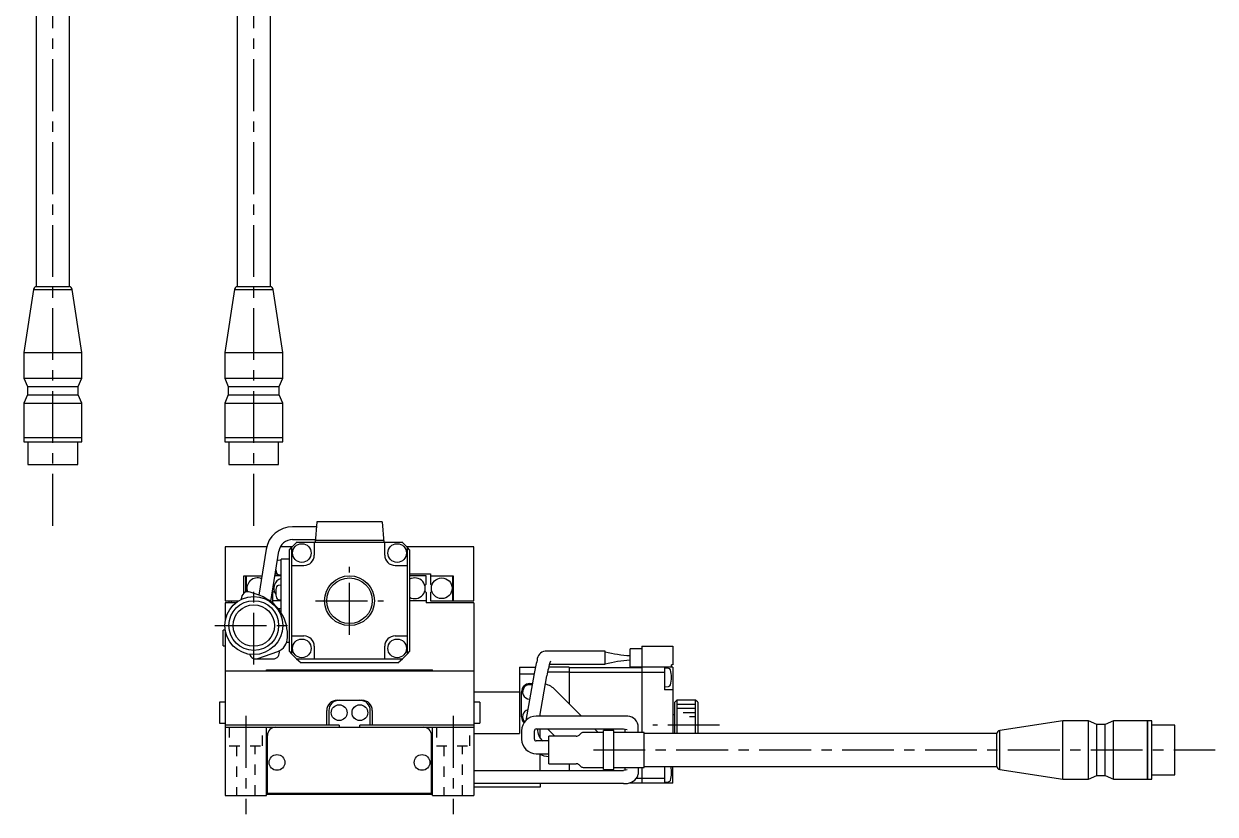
# Model space of a CAD drawing. Extents: x -249 to 412, y 17 to 418.
# Drawn here: x -211.2 to 76.2, y 21.8 to 212.4 of the extents above; entities that cross this region are included whole.
import ezdxf

# ---------------------------------------------------------------- set-up
doc = ezdxf.new("R2010")
doc.units = 0
doc.header["$LTSCALE"] = 10
doc.linetypes.add('CENTER', pattern=[2, 1.25, -0.25, 0.25, -0.25])
doc.linetypes.add('DOT', pattern=[0.5, 0.25, -0.25])
doc.layers.add('1', color=7, linetype='CONTINUOUS')

msp = doc.modelspace()

# ---------------------------------------------------------------- linework, layer by layer
at = {"layer": '1', "color": 4, "linetype": 'CENTER'}
for p, q in [((-204.207558, 91.379184), (-204.207558, 246.379184)), ((-155.730527, 91.379184), (-155.730527, 246.379184)), ((-132.630527, 65.109837), (-132.630527, 81.509837)), ((-155.730527, 57.909838), (-155.730527, 76.709835)), ((-140.830527, 73.309837), (-124.430527, 73.309837)), ((-165.130526, 67.309836), (-146.330529, 67.309836)), ((-157.630527, 45.539957), (-157.630527, 21.835101)), ((-107.630527, 45.539957), (-107.630527, 21.835101)), ((-43.341556, 43.309837), (-59.472079, 43.309837)), ((-73.787633, 37.309837), (76.212367, 37.309836))]:
    msp.add_line(p, q, dxfattribs=at)
at = {"layer": '1', "color": 7, "linetype": 'CONTINUOUS'}
for p, q in [((-208.207558, 234.136291), (-208.207558, 149.093948)), ((-200.207558, 149.093948), (-200.207558, 234.136291)), ((-159.730527, 234.136291), (-159.730527, 149.093948)), ((-151.730527, 149.093948), (-151.730527, 234.136291)), ((-208.891884, 148.370274), (-211.207557, 133.136291)), ((-208.891884, 148.370274), (-199.523232, 148.370274)), ((-208.207558, 149.093948), (-200.207558, 149.093948)), ((-197.207559, 133.136291), (-199.523232, 148.370274)), ((-160.414853, 148.370274), (-162.730526, 133.136291)), ((-160.414853, 148.370274), (-151.046202, 148.370274)), ((-159.730527, 149.093948), (-151.730527, 149.093948)), ((-148.730528, 133.136291), (-151.046202, 148.370274)), ((-211.207557, 133.136291), (-197.207559, 133.136291)), ((-211.207557, 133.136291), (-211.207557, 126.943292)), ((-197.207559, 126.943292), (-197.207559, 133.136291)), ((-162.730526, 133.136291), (-162.730526, 126.943292)), ((-162.730526, 133.136291), (-148.730528, 133.136291)), ((-148.730528, 126.943292), (-148.730528, 133.136291)), ((-211.207557, 126.943292), (-197.207559, 126.943292)), ((-211.207557, 126.943292), (-210.357558, 124.943292)), ((-198.057558, 124.943292), (-197.207559, 126.943292)), ((-162.730526, 126.943292), (-161.880527, 124.943292)), ((-162.730526, 126.943292), (-148.730528, 126.943292)), ((-149.580527, 124.943292), (-148.730528, 126.943292)), ((-210.357558, 124.943292), (-198.057558, 124.943292)), ((-210.357558, 124.943292), (-210.357558, 122.943292)), ((-198.057558, 122.943292), (-198.057558, 124.943292)), ((-161.880527, 124.943292), (-161.880527, 122.943292)), ((-161.880527, 124.943292), (-149.580527, 124.943292)), ((-149.580527, 122.943292), (-149.580527, 124.943292)), ((-210.357558, 122.943292), (-211.207557, 120.943292)), ((-211.207557, 120.943292), (-197.207559, 120.943292)), ((-211.207557, 120.943292), (-211.207557, 112.686292)), ((-210.357558, 122.943292), (-198.057558, 122.943292)), ((-197.207559, 120.943292), (-198.057558, 122.943292)), ((-197.207559, 112.686292), (-197.207559, 120.943292)), ((-161.880527, 122.943292), (-162.730526, 120.943292)), ((-162.730526, 120.943292), (-162.730526, 112.686292)), ((-162.730526, 120.943292), (-148.730528, 120.943292)), ((-161.880527, 122.943292), (-149.580527, 122.943292)), ((-148.730528, 120.943292), (-149.580527, 122.943292)), ((-148.730528, 112.686292), (-148.730528, 120.943292)), ((-211.207557, 112.686292), (-197.207559, 112.686292)), ((-211.207557, 112.686292), (-211.157557, 112.636292)), ((-211.207557, 112.636292), (-197.207559, 112.636292)), ((-211.207557, 112.636292), (-211.207557, 111.63629)), ((-197.257559, 112.636292), (-197.207559, 112.686292)), ((-197.207559, 111.63629), (-197.207559, 112.636292)), ((-162.730526, 112.686292), (-162.680526, 112.636292)), ((-162.730526, 112.686292), (-148.730528, 112.686292)), ((-162.730526, 112.636292), (-162.730526, 111.63629)), ((-162.730526, 112.636292), (-148.730528, 112.636292)), ((-148.780528, 112.636292), (-148.730528, 112.686292)), ((-148.730528, 111.63629), (-148.730528, 112.636292)), ((-211.207557, 111.63629), (-197.207559, 111.63629)), ((-210.207556, 111.63629), (-210.207556, 106.136289)), ((-198.20756, 106.136289), (-198.20756, 111.63629)), ((-162.730526, 111.63629), (-148.730528, 111.63629)), ((-161.730525, 111.63629), (-161.730525, 106.136289)), ((-149.730529, 106.136289), (-149.730529, 111.63629)), ((-210.207556, 106.136289), (-198.20756, 106.136289)), ((-161.730525, 106.136289), (-149.730529, 106.136289)), ((-140.530893, 92.309837), (-140.880527, 87.309837)), ((-124.730161, 92.309837), (-140.530893, 92.309837)), ((-124.730167, 92.309837), (-124.380527, 87.309837)), ((-140.613057, 91.134837), (-146.360733, 91.134837)), ((-162.630527, 86.309837), (-162.630527, 73.309837)), ((-152.619977, 86.309837), (-162.630527, 86.309837)), ((-146.486933, 86.309837), (-149.313995, 86.309837)), ((-145.430527, 87.309837), (-146.630527, 86.109837)), ((-146.360733, 88.034837), (-140.82983, 88.034837)), ((-119.785295, 87.309837), (-145.47576, 87.309837)), ((-141.130527, 87.309837), (-141.130527, 84.309837)), ((-124.415491, 87.809837), (-140.845564, 87.809837)), ((-124.130527, 84.309837), (-124.130527, 87.309837)), ((-118.630527, 86.109837), (-119.830527, 87.309837)), ((-102.630527, 86.309837), (-118.774121, 86.309837)), ((-102.630527, 73.309837), (-102.630527, 86.309837)), ((-152.742664, 85.725168), (-154.499945, 74.630134)), ((-151.602253, 73.108836), (-149.68083, 85.240221)), ((-147.130527, 85.587866), (-146.630527, 86.109837)), ((-147.130527, 61.031807), (-147.130527, 85.587866)), ((-146.630527, 86.109837), (-146.630527, 60.509837)), ((-118.130527, 85.587866), (-118.630527, 86.109837)), ((-118.630527, 60.509837), (-118.630527, 86.109837)), ((-118.130527, 85.587866), (-118.130527, 61.031807)), ((-149.130527, 83.059837), (-149.813315, 83.0001)), ((-149.130527, 70.414411), (-149.130527, 83.309837)), ((-147.130527, 83.309837), (-149.130527, 83.309837)), ((-146.630527, 81.809837), (-143.630527, 81.809837)), ((-121.630527, 81.809837), (-118.630527, 81.809837)), ((-158.130527, 79.309837), (-153.758753, 79.309837)), ((-158.130527, 75.12909), (-158.130527, 79.309837)), ((-157.580527, 79.259837), (-157.630527, 79.309837)), ((-157.630527, 75.409165), (-157.630527, 79.309837)), ((-153.766672, 79.259837), (-157.580527, 79.259837)), ((-157.580527, 79.259837), (-157.580527, 75.425056)), ((-149.130527, 79.309837), (-150.620111, 79.309837)), ((-150.540919, 79.809837), (-150.16374, 79.809837)), ((-149.813315, 79.619573), (-149.130527, 79.559837)), ((-118.130527, 79.809837), (-113.130527, 79.809837)), ((-114.130527, 79.309837), (-118.130527, 79.309837)), ((-114.130527, 77.312439), (-114.130527, 79.309837)), ((-113.130527, 79.809837), (-113.130527, 77.312439)), ((-113.130527, 79.309837), (-107.630527, 79.309837)), ((-107.680527, 79.259837), (-113.130527, 79.259837)), ((-107.680527, 79.259837), (-107.630527, 79.309837)), ((-107.680527, 73.309837), (-107.680527, 79.259837)), ((-107.630527, 79.309837), (-107.630527, 73.309837)), ((-154.211405, 74.525114), (-156.605964, 75.396662)), ((-150.790992, 75.64677), (-151.130527, 75.307235)), ((-151.130527, 72.809837), (-151.130527, 75.307235)), ((-150.963001, 77.144913), (-150.790992, 76.972904)), ((-149.130527, 77.059837), (-149.813315, 77.0001)), ((-114.470062, 76.972904), (-114.130527, 77.312439)), ((-114.130527, 75.307235), (-114.470062, 75.64677)), ((-114.130527, 75.307235), (-114.130527, 72.809837)), ((-113.130527, 77.312439), (-112.790992, 76.972904)), ((-113.130527, 75.307235), (-112.790992, 75.64677)), ((-113.130527, 75.307235), (-113.130527, 73.309837)), ((-162.630527, 73.309837), (-159.336076, 73.309837)), ((-162.630527, 72.809837), (-162.630527, 68.488814)), ((-160.060652, 72.809837), (-162.630527, 72.809837)), ((-161.630527, 72.809837), (-161.630527, 73.309837)), ((-161.130527, 72.809837), (-161.130527, 73.309837)), ((-158.686095, 73.655276), (-158.686095, 73.940139)), ((-151.130527, 72.809837), (-151.224479, 72.809837)), ((-151.130527, 73.359837), (-149.130527, 73.359837)), ((-149.130527, 73.309837), (-151.130527, 73.309837)), ((-149.813315, 73.619573), (-149.130527, 73.559837)), ((-118.130527, 73.359837), (-114.130527, 73.359837)), ((-114.130527, 73.309837), (-118.130527, 73.309837)), ((-102.630527, 72.809837), (-114.130527, 72.809837)), ((-113.130527, 73.309837), (-102.630527, 73.309837)), ((-102.630527, 72.809837), (-102.630527, 26.309837)), ((-149.130527, 71.359837), (-149.801335, 71.359837)), ((-162.643558, 66.209837), (-163.130527, 66.209837)), ((-163.130527, 62.409837), (-163.130527, 66.209837)), ((-162.630527, 66.130859), (-162.630527, 26.309837)), ((-147.781195, 63.309837), (-147.130527, 63.309837)), ((-147.598708, 64.433383), (-147.598708, 65.081203)), ((-146.630527, 64.809837), (-143.630527, 64.809837)), ((-121.630527, 64.809837), (-118.630527, 64.809837)), ((-163.130527, 62.409837), (-162.630527, 62.409837)), ((-154.726579, 59.353313), (-149.934536, 61.097473)), ((-147.130527, 61.031807), (-146.630527, 60.509837)), ((-146.630527, 60.509837), (-145.430527, 59.309837)), ((-141.130527, 62.309837), (-141.130527, 59.309837)), ((-124.130527, 59.309837), (-124.130527, 62.309837)), ((-119.830527, 59.309837), (-118.630527, 60.509837)), ((-118.630527, 60.509837), (-118.130527, 61.031807)), ((-70.930527, 61.134837), (-85.431765, 61.134837)), ((-70.930527, 58.009837), (-70.930527, 61.134837)), ((-64.930527, 57.309837), (-64.930527, 61.709837)), ((-62.130527, 61.709837), (-64.930527, 61.709837)), ((-62.130527, 62.309837), (-54.630527, 62.309837)), ((-62.130527, 62.309837), (-62.130527, 41.509837)), ((-54.630527, 62.309837), (-54.630527, 57.809837)), ((-155.25671, 59.259837), (-151.104899, 59.259837)), ((-145.430527, 59.309837), (-144.292431, 58.309837)), ((-145.430527, 59.309837), (-119.830527, 59.309837)), ((-120.968624, 58.309837), (-144.292431, 58.309837)), ((-120.968624, 58.309837), (-119.830527, 59.309837)), ((-84.402003, 58.034837), (-70.930527, 58.034837)), ((-54.930527, 57.309837), (-54.930527, 57.809837)), ((-54.630527, 57.809837), (-54.930527, 57.809837)), ((-102.630527, 56.309837), (-162.630527, 56.309837)), ((-152.630527, 56.609837), (-112.630527, 56.609837)), ((-152.630527, 56.309837), (-152.630527, 56.609837)), ((-112.630527, 56.309837), (-112.630527, 56.609837)), ((-91.630527, 57.309837), (-87.755966, 57.309837)), ((-91.630527, 57.309837), (-91.630527, 41.309837)), ((-88.087396, 55.587866), (-91.630527, 55.587866)), ((-88.05754, 55.755101), (-90.075291, 44.452753)), ((-86.741079, 45.490139), (-85.00579, 55.210287)), ((-79.630527, 56.109837), (-84.837022, 56.109837)), ((-79.630527, 57.309837), (-84.581639, 57.309837)), ((-79.630527, 57.309837), (-79.630527, 48.466691)), ((-79.630527, 57.209837), (-62.130527, 57.209837)), ((-79.630527, 56.068415), (-62.130527, 56.068415)), ((-54.630527, 57.309837), (-64.930527, 57.309837)), ((-62.130527, 56.109837), (-56.630527, 56.109837)), ((-56.630527, 57.309837), (-56.630527, 51.809837)), ((-55.645248, 56.973636), (-56.630527, 57.059837)), ((-54.630527, 57.309837), (-54.630527, 41.309837)), ((-89.130527, 53.309837), (-88.494081, 53.309837)), ((-83.009207, 51.845371), (-76.653975, 45.490139)), ((-56.630527, 52.559837), (-55.645248, 52.646037)), ((-54.630527, 51.809837), (-56.630527, 51.809837)), ((-135.630527, 49.309837), (-129.630527, 49.309837)), ((-102.630527, 51.309837), (-91.630527, 51.309837)), ((-91.130527, 45.309837), (-91.130527, 51.309837)), ((-53.630527, 49.309837), (-54.130527, 48.809837)), ((-53.630527, 49.309837), (-53.630527, 41.309837)), ((-49.130527, 49.309837), (-53.630527, 49.309837)), ((-49.130527, 41.309837), (-49.130527, 49.309837)), ((-48.630527, 48.809837), (-49.130527, 49.309837)), ((-162.630527, 48.809837), (-164.030527, 48.809837)), ((-164.030527, 48.809837), (-164.030527, 43.809837)), ((-138.130527, 43.309837), (-138.130527, 46.809837)), ((-137.630527, 46.809837), (-137.630527, 43.309837)), ((-127.630527, 43.309837), (-127.630527, 46.809837)), ((-127.130527, 46.809837), (-127.130527, 43.309837)), ((-101.230527, 48.809837), (-102.630527, 48.809837)), ((-101.230527, 48.809837), (-101.230527, 43.809837)), ((-54.130527, 41.309837), (-54.130527, 48.809837)), ((-48.630527, 48.809837), (-48.630527, 41.309837)), ((-164.030527, 43.809837), (-162.630527, 43.809837)), ((-135.130527, 43.309837), (-162.630527, 43.309837)), ((-135.130527, 43.309837), (-135.130527, 42.809837)), ((-130.130527, 42.809837), (-130.130527, 43.309837)), ((-102.630527, 43.309837), (-130.130527, 43.309837)), ((-102.630527, 43.809837), (-101.230527, 43.809837)), ((-66.567449, 45.490139), (-87.567449, 45.490139)), ((-63.017449, 41.509837), (-63.017449, 43.256098)), ((-54.130527, 45.809837), (-54.630527, 45.809837)), ((39.455259, 44.309835), (24.221276, 41.994162)), ((39.455259, 30.309837), (39.455259, 44.309835)), ((45.648258, 44.309835), (39.455259, 44.309835)), ((45.648258, 30.309837), (45.648258, 44.309835)), ((47.648258, 43.459836), (45.648258, 44.309835)), ((47.648258, 31.159836), (47.648258, 43.459836)), ((49.648258, 43.459836), (47.648258, 43.459836)), ((51.648258, 44.309835), (49.648258, 43.459836)), ((49.648258, 31.159836), (49.648258, 43.459836)), ((51.648258, 30.309837), (51.648258, 44.309835)), ((59.905258, 44.309835), (51.648258, 44.309835)), ((59.905258, 30.309837), (59.905258, 44.309835)), ((59.955258, 44.259835), (59.905258, 44.309835)), ((59.955258, 30.309837), (59.955258, 44.309835)), ((60.95526, 44.309835), (59.955258, 44.309835)), ((60.95526, 30.309837), (60.95526, 44.309835)), ((66.455261, 43.309834), (60.95526, 43.309834)), ((66.455261, 31.309838), (66.455261, 43.309834)), ((-162.630527, 42.809837), (-102.630527, 42.809837)), ((-152.630527, 26.309837), (-152.630527, 42.809837)), ((-152.430527, 26.809837), (-152.430527, 40.809837)), ((-112.830527, 26.809837), (-112.830527, 40.809837)), ((-112.630527, 26.309837), (-112.630527, 42.809837)), ((-102.630527, 41.309837), (-91.630527, 41.309837)), ((-91.117449, 41.940139), (-91.117449, 39.940139)), ((-88.017449, 39.940139), (-88.017449, 41.940139)), ((-87.567449, 42.390139), (-66.567449, 42.390139)), ((-86.630527, 40.167505), (-86.630527, 42.390139)), ((-83.087381, 40.609837), (-84.867684, 42.390139)), ((-84.544741, 34.009837), (-84.544741, 40.609837)), ((-77.958954, 40.609837), (-84.544741, 40.609837)), ((-76.937634, 41.216943), (-77.251848, 40.90273)), ((-71.380527, 41.509837), (-76.230527, 41.509837)), ((-73.553975, 42.390139), (-72.673673, 41.509837)), ((-71.380527, 32.609837), (-71.380527, 42.009837)), ((-68.880527, 42.009837), (-71.380527, 42.009837)), ((-68.880527, 32.609837), (-68.880527, 42.009837)), ((-61.544741, 41.509837), (-68.880527, 41.509837)), ((-66.567449, 42.390139), (-65.609366, 42.255681)), ((-66.117449, 41.509837), (-66.117449, 42.367912)), ((-61.544741, 33.109837), (-61.544741, 41.509837)), ((23.497603, 41.309836), (-61.544741, 41.309837)), ((23.497603, 33.309836), (23.497603, 41.309836)), ((24.221276, 32.625511), (24.221276, 41.994162)), ((-84.544741, 39.490139), (-87.567449, 39.490139)), ((-87.567449, 36.390139), (-84.544741, 36.390139)), ((-86.630527, 32.359837), (-86.630527, 36.285917)), ((-102.63014, 32.359837), (-66.567449, 32.359837)), ((-84.544741, 34.009837), (-77.958954, 34.009837)), ((-79.630527, 34.009837), (-79.630527, 32.359837)), ((-77.251848, 33.716943), (-76.937634, 33.40273)), ((-76.230527, 33.109837), (-71.380527, 33.109837)), ((-71.380527, 32.609837), (-68.880527, 32.609837)), ((-68.880527, 33.109837), (-61.544741, 33.109837)), ((-65.609366, 32.494294), (-66.567449, 32.359837)), ((-66.117449, 32.384256), (-66.117449, 33.109837)), ((-63.017449, 33.109837), (-63.017449, 31.493877)), ((-62.130527, 33.109837), (-62.130527, 29.309837)), ((-61.544741, 33.309837), (23.497603, 33.309836)), ((-56.630527, 33.309837), (-56.630527, 29.309837)), ((-54.630527, 29.309837), (-54.630527, 33.309837)), ((24.221276, 32.625511), (39.455259, 30.309837)), ((-66.567449, 29.259837), (-102.63014, 29.259837)), ((-86.630527, 29.259837), (-86.630527, 28.309837)), ((-65.132543, 29.409837), (-62.130527, 29.409837)), ((-63.28407, 30.551258), (-62.130527, 30.551258)), ((-63.145991, 30.827448), (-63.082626, 31.015544)), ((-63.082626, 31.015544), (-63.040911, 31.20539)), ((-63.040911, 31.20539), (-63.02016, 31.395575)), ((-63.02016, 31.395575), (-63.017449, 31.493877)), ((-62.130527, 30.509837), (-56.630527, 30.509837)), ((-54.630527, 29.309837), (-62.130527, 29.309837)), ((-56.630527, 29.559837), (-55.645248, 29.646037)), ((39.455259, 30.309837), (45.648258, 30.309837)), ((45.648258, 30.309837), (47.648258, 31.159836)), ((47.648258, 31.159836), (49.648258, 31.159836)), ((49.648258, 31.159836), (51.648258, 30.309837)), ((51.648258, 30.309837), (59.905258, 30.309837)), ((59.905258, 30.309837), (59.955258, 30.359837)), ((59.955258, 30.309837), (60.95526, 30.309837)), ((60.95526, 31.309838), (66.455261, 31.309838)), ((-162.630527, 26.309837), (-152.630527, 26.309837)), ((-152.430527, 27.809837), (-152.630527, 27.809837)), ((-112.630527, 26.609837), (-152.630527, 26.609837)), ((-112.830527, 26.809837), (-152.430527, 26.809837)), ((-112.630527, 27.809837), (-112.830527, 27.809837)), ((-112.630527, 26.309837), (-102.630527, 26.309837)), ((-86.630527, 28.309837), (-102.630527, 28.309837))]:
    msp.add_line(p, q, dxfattribs=at)
at = {"layer": '1', "color": 9, "linetype": 'CONTINUOUS'}
for p, q in [((-49.130527, 48.309837), (-53.630527, 48.309837)), ((-49.130527, 47.309837), (-53.630527, 47.309837)), ((-49.130527, 46.309837), (-52.130527, 46.309837)), ((-49.130527, 45.309837), (-50.630527, 45.309837))]:
    msp.add_line(p, q, dxfattribs=at)
at = {"layer": '1', "color": 9, "linetype": 'DOT'}
for p, q in [((-161.630527, 42.809837), (-161.630527, 38.309837)), ((-153.630527, 38.309837), (-153.630527, 42.809837)), ((-111.630527, 42.809837), (-111.630527, 38.309837)), ((-103.630527, 38.309837), (-103.630527, 42.809837)), ((-161.630527, 38.309837), (-153.630527, 38.309837)), ((-159.880527, 38.309837), (-159.880527, 26.309837)), ((-155.380527, 26.309837), (-155.380527, 38.309837)), ((-111.630527, 38.309837), (-103.630527, 38.309837)), ((-109.880527, 38.309837), (-109.880527, 26.309837)), ((-105.380527, 26.309837), (-105.380527, 38.309837))]:
    msp.add_line(p, q, dxfattribs=at)
at = {"layer": '1', "color": 7, "linetype": 'CONTINUOUS'}
for centre, radius in [((-144.130527, 84.809837), 2.25), ((-121.130527, 84.809837), 2.25), ((-132.630527, 73.309837), 6), ((-132.630527, 73.309837), 5.5), ((-110.380527, 76.309837), 2.5), ((-155.730527, 67.309836), 6.999999), ((-155.730527, 67.309836), 5.999998), ((-155.730527, 67.309836), 5), ((-144.130527, 61.809837), 2.25), ((-121.130527, 61.809837), 2.25), ((-135.130527, 46.309837), 1.9), ((-130.130527, 46.309837), 1.9), ((-150.130527, 34.309837), 1.9), ((-115.130527, 34.309837), 1.9)]:
    msp.add_circle(centre, radius, dxfattribs=at)
for centre, radius, start, end in [((-207.919641, 148.13629), 1.000002, 106.733256, 166.468302), ((-200.495475, 148.13629), 1.000002, 13.531698, 73.266744), ((-159.44261, 148.13629), 1.000002, 106.733256, 166.468302), ((-152.018444, 148.13629), 1.000002, 13.531698, 73.266744), ((-146.393957, 84.70473), 6.430193, 89.703957, 170.868859), ((-146.393537, 84.704307), 3.330691, 89.435683, 170.74077), ((-143.630527, 84.309837), 2.5, 270, 0), ((-121.630527, 84.309837), 2.5, 180, 270), ((-145.430527, 81.309837), 5, 186.726927, 195.362549), ((-149.769737, 82.502003), 0.5, 95, 123.928061), ((-154.880527, 76.309837), 2.5, 66.198916, 199.226496), ((-148.380527, 76.309837), 2.5, 107.457606, 215.758888), ((-149.769737, 80.11767), 0.5, 195.362549, 265), ((-116.880527, 76.309837), 2.5, 239.999997, 120.000003), ((-157.136095, 73.940139), 1.55, 70, 190.166306), ((-145.430527, 75.309837), 5, 164.637451, 195.362549), ((-149.769737, 76.502003), 0.5, 95, 164.637451), ((-157.648708, 65.081203), 10.05, 0, 70), ((-149.769737, 74.11767), 0.5, 195.362549, 265), ((-151.148708, 64.433383), 3.55, 290, 0), ((-143.630527, 62.309837), 2.5, 0, 90), ((-121.630527, 62.309837), 2.5, 90, 180), ((-155.25671, 60.809837), 1.55, 195.944446, 290), ((-151.097729, 60.811753), 1.551947, 269.624164, 15.92806), ((-85.154518, 58.93979), 2.212486, 97.19867923, 179.87922705), ((-63.516625, 88.648174), 28.615444, 254.984078, 267.167835), ((-50.447878, 49.281498), 38.162733, 165.33281197, 170.23360419), ((-62.025192, 51.687749), 23.249004, 162.360616, 171.285353), ((-63.473876, 30.099259), 28.889479, 92.890166, 104.957921), ((-55.688825, 56.475538), 0.5, 17.629155, 85), ((-60.930527, 54.809837), 6, 342.370845, 17.629155), ((-89.130527, 51.309837), 2, 90, 180), ((-89.130527, 51.309837), 1.75, 70.835228, 268.920593), ((-86.544741, 48.309837), 5, 45, 76.412049), ((-55.688825, 53.144135), 0.5, 275, 342.370845), ((-135.630527, 46.809837), 2.5, 90, 180), ((-135.130527, 46.809837), 2.5, 90, 180), ((-130.130527, 46.809837), 2.5, 0, 90), ((-129.630527, 46.809837), 2.5, 0, 90), ((-89.130527, 45.309837), 1.75, 106.326104, 224.003078), ((-89.130527, 45.309837), 2, 180, 225.35227), ((-87.567449, 41.940139), 3.55, 90, 180), ((-66.566406, 38.176448), 7.313691, 85.95274082, 90.00817113), ((-65.68712, 42.785495), 2.710832, 9.99725836, 97.69738539), ((-150.430527, 40.809837), 2, 90, 180), ((-114.830527, 40.809837), 2, 0, 90), ((-87.567449, 41.940139), 0.45, 90, 180), ((-83.922653, 42.156306), 3.361398, 176.010736, 232.505565), ((-77.958954, 41.609837), 1, 270, 315), ((-76.230527, 40.509837), 1, 90, 135), ((24.45526, 41.021919), 1.000002, 103.531698, 163.266744), ((-87.567449, 39.940139), 3.55, 180, 270), ((-87.567449, 39.940139), 0.45, 180, 270), ((-83.837284, 42.258708), 6.595376, 242.881161, 263.84215), ((-77.958954, 33.009837), 1, 45, 90), ((-76.230527, 34.109837), 1, 225, 270), ((-60.930527, 31.809837), 6, 342.370845, 14.477511), ((24.45526, 33.597753), 1.000002, 196.733256, 256.468302), ((-66.075913, 32.704646), 3.479701, 261.87934843, 327.35235675), ((-55.688826, 30.144135), 0.5, 275, 342.370845)]:
    msp.add_arc(centre, radius, start, end, dxfattribs=at)

doc.saveas('drawing.dxf')
